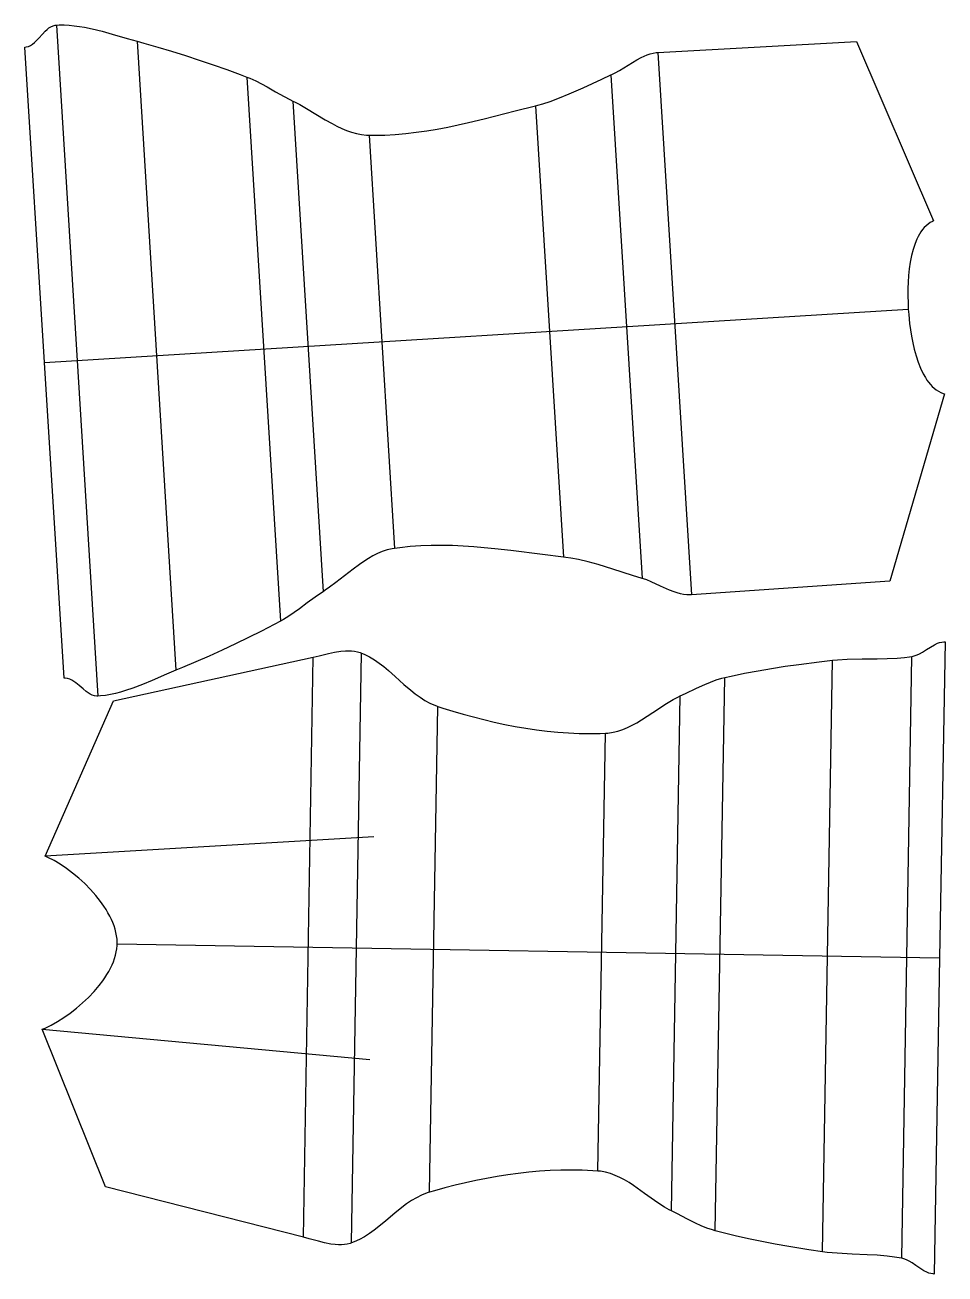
# Model space of a CAD drawing. Header units: millimetres. Extents: x 152 to 828, y 1 to 920.
import ezdxf

# ---------------------------------------------------------------- set-up
doc = ezdxf.new("R2010")
doc.units = ezdxf.units.MM
for name, color, linetype in [('1', 250, 'CONTINUOUS'), ('7', 250, 'CONTINUOUS'), ('8', 250, 'CONTINUOUS')]:
    doc.layers.add(name, color=color, linetype=linetype)

# ---------------------------------------------------------------- blocks, each defined once
blk = doc.blocks.new('Bk Trace')
at = {"layer": '1'}
blk.add_lwpolyline([(819.93, 775.66), (819.07, 775.27), (817.42, 774.36), (815.87, 773.29), (814.42, 772.07), (813.06, 770.71), (811.79, 769.22), (810.6, 767.61), (809.5, 765.88), (808.48, 764.05), (807.54, 762.12), (806.26, 759.07), (804.82, 754.72), (803.65, 750.13), (802.71, 745.36), (802, 740.49), (801.49, 735.56), (801.16, 730.67), (800.99, 725.86), (800.95, 721.2), (801.08, 714.61), (801.3, 710.69), (801.57, 706.77), (802.24, 700.21), (802.86, 695.6), (803.62, 690.85), (804.56, 686.02), (805.67, 681.2), (806.98, 676.45), (808.49, 671.84), (810.22, 667.43), (812.19, 663.29), (813.83, 660.42), (815.01, 658.62), (816.24, 656.93), (817.55, 655.35), (818.92, 653.9), (820.37, 652.58), (821.89, 651.4), (823.48, 650.36), (825.15, 649.49), (826.89, 648.79), (827.8, 648.51), (787.73, 510.72), (641.86, 500.69), (640.68, 500.63), (638.34, 500.7), (636.02, 500.97), (633.72, 501.42), (631.43, 502.03), (629.16, 502.77), (625.77, 504.08), (619.04, 507.15), (612.32, 510.27), (608.94, 511.63), (606.68, 512.43), (605.55, 512.77), (598.43, 514.93), (584.11, 519.57), (573.29, 522.89), (566.04, 524.88), (558.76, 526.6), (553.27, 527.64), (549.61, 528.2), (547.77, 528.43), (532.43, 530.36), (509.11, 533.29), (497.39, 534.59), (489.57, 535.35), (481.74, 535.99), (473.92, 536.49), (466.11, 536.84), (458.32, 537), (450.55, 536.95), (442.81, 536.68), (435.11, 536.15), (427.45, 535.35), (423.64, 534.83), (421.76, 534.53), (418.1, 533.65), (414.53, 532.46), (411.05, 531), (407.65, 529.3), (404.31, 527.39), (401.03, 525.3), (397.8, 523.07), (393.03, 519.54), (386.75, 514.61), (380.5, 509.7), (375.78, 506.2), (372.6, 504.01), (371, 502.97), (369.03, 501.69), (365.14, 498.98), (359.39, 494.73), (353.66, 490.42), (349.79, 487.62), (345.86, 484.95), (341.84, 482.48), (339.78, 481.35), (335.13, 478.88), (325.72, 474.02), (316.21, 469.26), (306.6, 464.61), (296.93, 460.08), (287.21, 455.67), (277.47, 451.39), (267.73, 447.24), (262.86, 445.23), (255.93, 442.31), (245.4, 437.73), (238.31, 434.77), (231.16, 432.04), (225.74, 430.23), (222.11, 429.15), (218.46, 428.21), (214.79, 427.4), (211.1, 426.76), (207.39, 426.3), (205.53, 426.15), (204.67, 426.12), (202.99, 426.33), (201.36, 426.83), (199.79, 427.56), (198.25, 428.5), (196.74, 429.6), (194.52, 431.43), (191.58, 434.02), (189.36, 435.86), (187.85, 436.96), (186.31, 437.91), (184.74, 438.66), (183.11, 439.17), (181.43, 439.39), (180.57, 439.36), (166.21, 671.39), (151.86, 903.43), (152.72, 903.51), (154.36, 903.94), (155.91, 904.64), (157.38, 905.58), (158.79, 906.71), (160.15, 907.99), (162.13, 910.08), (164.72, 913.02), (166.71, 915.11), (168.07, 916.38), (169.48, 917.5), (170.95, 918.43), (172.5, 919.12), (174.14, 919.54), (175, 919.61), (176.87, 919.69), (180.6, 919.69), (184.34, 919.51), (188.08, 919.17), (191.82, 918.68), (195.56, 918.06), (201.16, 916.93), (208.59, 915.1), (215.99, 913.04), (227.01, 909.79), (234.25, 907.75), (239.32, 906.35), (249.5, 903.44), (259.7, 900.39), (269.88, 897.21), (280.04, 893.9), (290.14, 890.47), (300.18, 886.92), (310.11, 883.26), (315.03, 881.38), (317.21, 880.52), (321.51, 878.56), (325.74, 876.4), (329.92, 874.1), (336.14, 870.53), (342.37, 867.01), (346.56, 864.81), (348.68, 863.78), (350.4, 862.95), (353.82, 861.16), (358.93, 858.27), (365.74, 854.17), (372.58, 850.05), (377.75, 847.14), (381.23, 845.32), (384.74, 843.66), (388.29, 842.17), (391.88, 840.9), (395.51, 839.88), (399.2, 839.14), (402.94, 838.72), (404.84, 838.65), (408.68, 838.6), (416.39, 838.75), (424.1, 839.18), (431.81, 839.86), (439.53, 840.77), (447.24, 841.9), (454.95, 843.2), (462.65, 844.66), (470.33, 846.27), (478, 847.98), (489.48, 850.71), (512.25, 856.5), (527.24, 860.3), (529.03, 860.76), (532.6, 861.77), (537.92, 863.47), (544.93, 866.07), (551.88, 868.95), (562.21, 873.58), (575.85, 879.94), (582.64, 882.96), (583.72, 883.45), (585.87, 884.51), (589.05, 886.28), (595.34, 890.21), (601.64, 894.08), (604.84, 895.8), (607.01, 896.82), (609.2, 897.7), (611.43, 898.44), (613.7, 898.99), (616.01, 899.34), (617.19, 899.43), (763.18, 907.46), (819.93, 775.66)], close=True, dxfattribs=at)
at = {"layer": '7'}
blk.add_line((166.21, 671.39), (801.3, 710.69), dxfattribs=at)
at = {"layer": '8'}
blk.add_lwpolyline([(819.93, 775.66), (819.07, 775.27), (817.42, 774.36), (815.87, 773.29), (814.42, 772.07), (813.06, 770.71), (811.79, 769.22), (810.6, 767.61), (809.5, 765.88), (808.48, 764.05), (807.54, 762.12), (806.26, 759.07), (804.82, 754.72), (803.65, 750.13), (802.71, 745.36), (802, 740.49), (801.49, 735.56), (801.16, 730.67), (800.99, 725.86), (800.95, 721.2), (801.08, 714.61), (801.3, 710.69), (801.57, 706.77), (802.24, 700.21), (802.86, 695.6), (803.62, 690.85), (804.56, 686.02), (805.67, 681.2), (806.98, 676.45), (808.49, 671.84), (810.22, 667.43), (812.19, 663.29), (813.83, 660.42), (815.01, 658.62), (816.24, 656.93), (817.55, 655.35), (818.92, 653.9), (820.37, 652.58), (821.89, 651.4), (823.48, 650.36), (825.15, 649.49), (826.89, 648.79), (827.8, 648.51), (787.73, 510.72), (641.86, 500.69), (640.68, 500.63), (638.34, 500.7), (636.02, 500.97), (633.72, 501.42), (631.43, 502.03), (629.16, 502.77), (625.77, 504.08), (619.04, 507.15), (612.32, 510.27), (608.94, 511.63), (606.68, 512.43), (605.55, 512.77), (598.43, 514.93), (584.11, 519.57), (573.29, 522.89), (566.04, 524.88), (558.76, 526.6), (553.27, 527.64), (549.61, 528.2), (547.77, 528.43), (532.43, 530.36), (509.11, 533.29), (497.39, 534.59), (489.57, 535.35), (481.74, 535.99), (473.92, 536.49), (466.11, 536.84), (458.32, 537), (450.55, 536.95), (442.81, 536.68), (435.11, 536.15), (427.45, 535.35), (423.64, 534.83), (421.76, 534.53), (418.1, 533.65), (414.53, 532.46), (411.05, 531), (407.65, 529.3), (404.31, 527.39), (401.03, 525.3), (397.8, 523.07), (393.03, 519.54), (386.75, 514.61), (380.5, 509.7), (375.78, 506.2), (372.6, 504.01), (371, 502.97), (369.03, 501.69), (365.14, 498.98), (359.39, 494.73), (353.66, 490.42), (349.79, 487.62), (345.86, 484.95), (341.84, 482.48), (339.78, 481.35), (335.13, 478.88), (325.72, 474.02), (316.21, 469.26), (306.6, 464.61), (296.93, 460.08), (287.21, 455.67), (277.47, 451.39), (267.73, 447.24), (262.86, 445.23), (255.93, 442.31), (245.4, 437.73), (238.31, 434.77), (231.16, 432.04), (225.74, 430.23), (222.11, 429.15), (218.46, 428.21), (214.79, 427.4), (211.1, 426.76), (207.39, 426.3), (205.53, 426.15), (204.67, 426.12), (202.99, 426.33), (201.36, 426.83), (199.79, 427.56), (198.25, 428.5), (196.74, 429.6), (194.52, 431.43), (191.58, 434.02), (189.36, 435.86), (187.85, 436.96), (186.31, 437.91), (184.74, 438.66), (183.11, 439.17), (181.43, 439.39), (180.57, 439.36), (166.21, 671.39), (151.86, 903.43), (152.72, 903.51), (154.36, 903.94), (155.91, 904.64), (157.38, 905.58), (158.79, 906.71), (160.15, 907.99), (162.13, 910.08), (164.72, 913.02), (166.71, 915.11), (168.07, 916.38), (169.48, 917.5), (170.95, 918.43), (172.5, 919.12), (174.14, 919.54), (175, 919.61), (176.87, 919.69), (180.6, 919.69), (184.34, 919.51), (188.08, 919.17), (191.82, 918.68), (195.56, 918.06), (201.16, 916.93), (208.59, 915.1), (215.99, 913.04), (227.01, 909.79), (234.25, 907.75), (239.32, 906.35), (249.5, 903.44), (259.7, 900.39), (269.88, 897.21), (280.04, 893.9), (290.14, 890.47), (300.18, 886.92), (310.11, 883.26), (315.03, 881.38), (317.21, 880.52), (321.51, 878.56), (325.74, 876.4), (329.92, 874.1), (336.14, 870.53), (342.37, 867.01), (346.56, 864.81), (348.68, 863.78), (350.4, 862.95), (353.82, 861.16), (358.93, 858.27), (365.74, 854.17), (372.58, 850.05), (377.75, 847.14), (381.23, 845.32), (384.74, 843.66), (388.29, 842.17), (391.88, 840.9), (395.51, 839.88), (399.2, 839.14), (402.94, 838.72), (404.84, 838.65), (408.68, 838.6), (416.39, 838.75), (424.1, 839.18), (431.81, 839.86), (439.53, 840.77), (447.24, 841.9), (454.95, 843.2), (462.65, 844.66), (470.33, 846.27), (478, 847.98), (489.48, 850.71), (512.25, 856.5), (527.24, 860.3), (529.03, 860.76), (532.6, 861.77), (537.92, 863.47), (544.93, 866.07), (551.88, 868.95), (562.21, 873.58), (575.85, 879.94), (582.64, 882.96), (583.72, 883.45), (585.87, 884.51), (589.05, 886.28), (595.34, 890.21), (601.64, 894.08), (604.84, 895.8), (607.01, 896.82), (609.2, 897.7), (611.43, 898.44), (613.7, 898.99), (616.01, 899.34), (617.19, 899.43), (763.18, 907.46)], close=True, dxfattribs=at)
for points in [[(175, 919.61), (205.53, 426.15)], [(234.25, 907.75), (262.86, 445.23)], [(617.19, 899.43), (641.86, 500.69)], [(582.64, 882.96), (605.55, 512.77)], [(315.03, 881.38), (339.78, 481.35)], [(348.68, 863.78), (371, 502.97)], [(527.24, 860.3), (547.77, 528.43)], [(404.84, 838.65), (423.64, 534.83)]]:
    blk.add_lwpolyline(points, dxfattribs=at)
blk = doc.blocks.new('Fr Trace')
at = {"layer": '1'}
blk.add_lwpolyline([(166.59, 308.62), (217.04, 422.78), (363.82, 454.83), (368.19, 455.85), (374.96, 457.53), (379.53, 458.52), (384.09, 459.26), (387.48, 459.56), (389.71, 459.61), (391.92, 459.52), (394.1, 459.28), (396.25, 458.87), (398.35, 458.26), (399.38, 457.87), (401.33, 457.07), (405.11, 455.17), (408.74, 452.97), (412.26, 450.53), (415.68, 447.9), (419.03, 445.1), (423.97, 440.74), (430.5, 434.82), (435.46, 430.54), (438.84, 427.84), (442.31, 425.31), (445.88, 423.02), (449.57, 421), (452.45, 419.71), (454.42, 418.95), (455.42, 418.61), (459.09, 417.42), (466.51, 415.11), (474.01, 412.91), (481.57, 410.84), (489.2, 408.9), (496.88, 407.1), (504.6, 405.44), (512.36, 403.95), (520.15, 402.62), (527.95, 401.47), (535.77, 400.5), (543.59, 399.73), (551.41, 399.16), (559.21, 398.8), (566.99, 398.67), (574.74, 398.76), (578.6, 398.91), (580.49, 399.03), (584.2, 399.57), (587.83, 400.46), (591.4, 401.65), (594.9, 403.11), (598.35, 404.79), (601.75, 406.66), (605.12, 408.67), (613.45, 414.11), (623.41, 420.7), (628.46, 423.7), (631.86, 425.5), (633.58, 426.33), (637.55, 428.21), (645.58, 432.09), (651.69, 434.86), (655.81, 436.55), (659.97, 438.07), (664.18, 439.35), (666.31, 439.87), (671.16, 440.98), (680.94, 443.03), (690.81, 444.89), (700.74, 446.57), (710.71, 448.1), (720.7, 449.49), (735.65, 451.39), (745.54, 452.52), (749.15, 452.89), (756.43, 453.34), (767.44, 453.58), (778.51, 453.64), (785.86, 453.79), (793.17, 454.16), (798.61, 454.68), (802.21, 455.14), (804, 455.43), (804.8, 455.57), (806.39, 456.02), (807.93, 456.61), (809.46, 457.32), (811.7, 458.56), (814.64, 460.42), (817.56, 462.31), (820.51, 464.02), (822.77, 465.05), (824.3, 465.58), (825.86, 465.95), (827.47, 466.13), (828.28, 466.14), (824.32, 233.7), (820.36, 1.26), (819.54, 1.29), (817.95, 1.53), (816.39, 1.95), (814.88, 2.53), (812.66, 3.64), (809.77, 5.45), (806.91, 7.44), (804.04, 9.39), (801.84, 10.71), (800.34, 11.47), (798.82, 12.12), (797.25, 12.61), (796.45, 12.79), (794.67, 13.13), (791.09, 13.72), (785.67, 14.42), (778.38, 15.04), (771.03, 15.45), (759.98, 15.88), (748.98, 16.5), (741.72, 17.19), (738.12, 17.68), (728.28, 19.16), (713.4, 21.56), (703.47, 23.3), (693.56, 25.16), (683.69, 27.18), (673.88, 29.37), (664.18, 31.75), (659.37, 33.03), (657.26, 33.63), (653.1, 35.05), (648.99, 36.7), (644.93, 38.54), (638.92, 41.51), (631.03, 45.66), (627.12, 47.68), (625.43, 48.56), (622.09, 50.49), (617.15, 53.65), (607.42, 60.58), (599.28, 66.29), (595.98, 68.43), (592.64, 70.41), (589.26, 72.21), (585.81, 73.78), (582.29, 75.09), (578.69, 76.11), (575, 76.78), (573.11, 76.96), (569.26, 77.24), (561.52, 77.59), (553.74, 77.72), (545.93, 77.63), (538.1, 77.33), (530.25, 76.83), (522.41, 76.13), (514.56, 75.24), (506.74, 74.18), (498.93, 72.95), (491.15, 71.56), (483.42, 70.02), (475.73, 68.34), (468.1, 66.53), (460.53, 64.59), (453.04, 62.54), (449.33, 61.47), (448.32, 61.16), (446.32, 60.47), (443.41, 59.28), (439.64, 57.39), (436, 55.22), (432.45, 52.81), (428.98, 50.23), (423.87, 46.12), (417.14, 40.42), (412.06, 36.23), (408.62, 33.55), (405.11, 31.03), (401.51, 28.72), (397.8, 26.65), (393.96, 24.88), (391.98, 24.14), (390.94, 23.79), (388.82, 23.25), (386.66, 22.91), (384.48, 22.74), (382.26, 22.73), (380.03, 22.86), (376.65, 23.27), (372.12, 24.17), (367.59, 25.32), (360.88, 27.23), (356.55, 28.39), (210.95, 65.43), (164.42, 181.24), (166.62, 182.15), (171.15, 184.34), (175.78, 186.91), (180.47, 189.86), (185.14, 193.13), (189.76, 196.7), (194.24, 200.54), (198.55, 204.61), (202.62, 208.88), (206.39, 213.32), (208.97, 216.74), (210.58, 219.05), (212.09, 221.39), (213.47, 223.75), (214.74, 226.12), (215.88, 228.51), (216.89, 230.9), (217.75, 233.3), (218.46, 235.69), (219.01, 238.08), (219.4, 240.46), (219.62, 242.83), (219.66, 244.01), (219.66, 245.19), (219.52, 247.56), (219.22, 249.95), (218.74, 252.36), (218.11, 254.78), (217.33, 257.2), (216.41, 259.63), (215.35, 262.05), (214.17, 264.47), (212.86, 266.87), (211.44, 269.26), (209.91, 271.63), (207.44, 275.14), (203.83, 279.7), (199.91, 284.11), (195.74, 288.32), (191.39, 292.31), (186.9, 296.03), (182.34, 299.46), (177.75, 302.56), (173.21, 305.3), (168.76, 307.63), (166.59, 308.62)], close=True, dxfattribs=at)
at = {"layer": '7'}
blk.add_line((219.66, 244.01), (824.32, 233.7), dxfattribs=at)
at = {"layer": '8'}
blk.add_lwpolyline([(217.04, 422.78), (363.82, 454.83), (368.19, 455.85), (374.96, 457.53), (379.53, 458.52), (384.09, 459.26), (387.48, 459.56), (389.71, 459.61), (391.92, 459.52), (394.1, 459.28), (396.25, 458.87), (398.35, 458.26), (399.38, 457.87), (401.33, 457.07), (405.11, 455.17), (408.74, 452.97), (412.26, 450.53), (415.68, 447.9), (419.03, 445.1), (423.97, 440.74), (430.5, 434.82), (435.46, 430.54), (438.84, 427.84), (442.31, 425.31), (445.88, 423.02), (449.57, 421), (452.45, 419.71), (454.42, 418.95), (455.42, 418.61), (459.09, 417.42), (466.51, 415.11), (474.01, 412.91), (481.57, 410.84), (489.2, 408.9), (496.88, 407.1), (504.6, 405.44), (512.36, 403.95), (520.15, 402.62), (527.95, 401.47), (535.77, 400.5), (543.59, 399.73), (551.41, 399.16), (559.21, 398.8), (566.99, 398.67), (574.74, 398.76), (578.6, 398.91), (580.49, 399.03), (584.2, 399.57), (587.83, 400.46), (591.4, 401.65), (594.9, 403.11), (598.35, 404.79), (601.75, 406.66), (605.12, 408.67), (613.45, 414.11), (623.41, 420.7), (628.46, 423.7), (631.86, 425.5), (633.58, 426.33), (637.55, 428.21), (645.58, 432.09), (651.69, 434.86), (655.81, 436.55), (659.97, 438.07), (664.18, 439.35), (666.31, 439.87), (671.16, 440.98), (680.94, 443.03), (690.81, 444.89), (700.74, 446.57), (710.71, 448.1), (720.7, 449.49), (735.65, 451.39), (745.54, 452.52), (749.15, 452.89), (756.43, 453.34), (767.44, 453.58), (778.51, 453.64), (785.86, 453.79), (793.17, 454.16), (798.61, 454.68), (802.21, 455.14), (804, 455.43), (804.8, 455.57), (806.39, 456.02), (807.93, 456.61), (809.46, 457.32), (811.7, 458.56), (814.64, 460.42), (817.56, 462.31), (820.51, 464.02), (822.77, 465.05), (824.3, 465.58), (825.86, 465.95), (827.47, 466.13), (828.28, 466.14), (824.32, 233.7), (820.36, 1.26), (819.54, 1.29), (817.95, 1.53), (816.39, 1.95), (814.88, 2.53), (812.66, 3.64), (809.77, 5.45), (806.91, 7.44), (804.04, 9.39), (801.84, 10.71), (800.34, 11.47), (798.82, 12.12), (797.25, 12.61), (796.45, 12.79), (794.67, 13.13), (791.09, 13.72), (785.67, 14.42), (778.38, 15.04), (771.03, 15.45), (759.98, 15.88), (748.98, 16.5), (741.72, 17.19), (738.12, 17.68), (728.28, 19.16), (713.4, 21.56), (703.47, 23.3), (693.56, 25.16), (683.69, 27.18), (673.88, 29.37), (664.18, 31.75), (659.37, 33.03), (657.26, 33.63), (653.1, 35.05), (648.99, 36.7), (644.93, 38.54), (638.92, 41.51), (631.03, 45.66), (627.12, 47.68), (625.43, 48.56), (622.09, 50.49), (617.15, 53.65), (607.42, 60.58), (599.28, 66.29), (595.98, 68.43), (592.64, 70.41), (589.26, 72.21), (585.81, 73.78), (582.29, 75.09), (578.69, 76.11), (575, 76.78), (573.11, 76.96), (569.26, 77.24), (561.52, 77.59), (553.74, 77.72), (545.93, 77.63), (538.1, 77.33), (530.25, 76.83), (522.41, 76.13), (514.56, 75.24), (506.74, 74.18), (498.93, 72.95), (491.15, 71.56), (483.42, 70.02), (475.73, 68.34), (468.1, 66.53), (460.53, 64.59), (453.04, 62.54), (449.33, 61.47), (448.32, 61.16), (446.32, 60.47), (443.41, 59.28), (439.64, 57.39), (436, 55.22), (432.45, 52.81), (428.98, 50.23), (423.87, 46.12), (417.14, 40.42), (412.06, 36.23), (408.62, 33.55), (405.11, 31.03), (401.51, 28.72), (397.8, 26.65), (393.96, 24.88), (391.98, 24.14), (390.94, 23.79), (388.82, 23.25), (386.66, 22.91), (384.48, 22.74), (382.26, 22.73), (380.03, 22.86), (376.65, 23.27), (372.12, 24.17), (367.59, 25.32), (360.88, 27.23), (356.55, 28.39), (210.95, 65.43), (164.42, 181.24), (166.62, 182.15), (171.15, 184.34), (175.78, 186.91), (180.47, 189.86), (185.14, 193.13), (189.76, 196.7), (194.24, 200.54), (198.55, 204.61), (202.62, 208.88), (206.39, 213.32), (208.97, 216.74), (210.58, 219.05), (212.09, 221.39), (213.47, 223.75), (214.74, 226.12), (215.88, 228.51), (216.89, 230.9), (217.75, 233.3), (218.46, 235.69), (219.01, 238.08), (219.4, 240.46), (219.62, 242.83), (219.66, 244.01), (219.66, 245.19), (219.52, 247.56), (219.22, 249.95), (218.74, 252.36), (218.11, 254.78), (217.33, 257.2), (216.41, 259.63), (215.35, 262.05), (214.17, 264.47), (212.86, 266.87), (211.44, 269.26), (209.91, 271.63), (207.44, 275.14), (203.83, 279.7), (199.91, 284.11), (195.74, 288.32), (191.39, 292.31), (186.9, 296.03), (182.34, 299.46), (177.75, 302.56), (173.21, 305.3), (168.76, 307.63), (166.59, 308.62)], close=True, dxfattribs=at)
for points in [[(356.55, 28.39), (363.82, 454.83)], [(391.98, 24.14), (399.38, 457.87)], [(738.12, 17.68), (745.54, 452.52)], [(796.45, 12.79), (804, 455.43)], [(659.37, 33.03), (666.31, 439.87)], [(627.12, 47.68), (633.58, 426.33)], [(449.33, 61.47), (455.42, 418.61)], [(573.11, 76.96), (578.6, 398.91)], [(408.28, 322.69), (166.59, 308.62)], [(164.42, 181.24), (405.49, 158.94)]]:
    blk.add_lwpolyline(points, dxfattribs=at)

msp = doc.modelspace()

# ---------------------------------------------------------------- block references
at = {"layer": '1'}
for name in ['Bk Trace', 'Fr Trace']:
    msp.add_blockref(name, (0, 0), dxfattribs=at)

doc.saveas('drawing.dxf')
